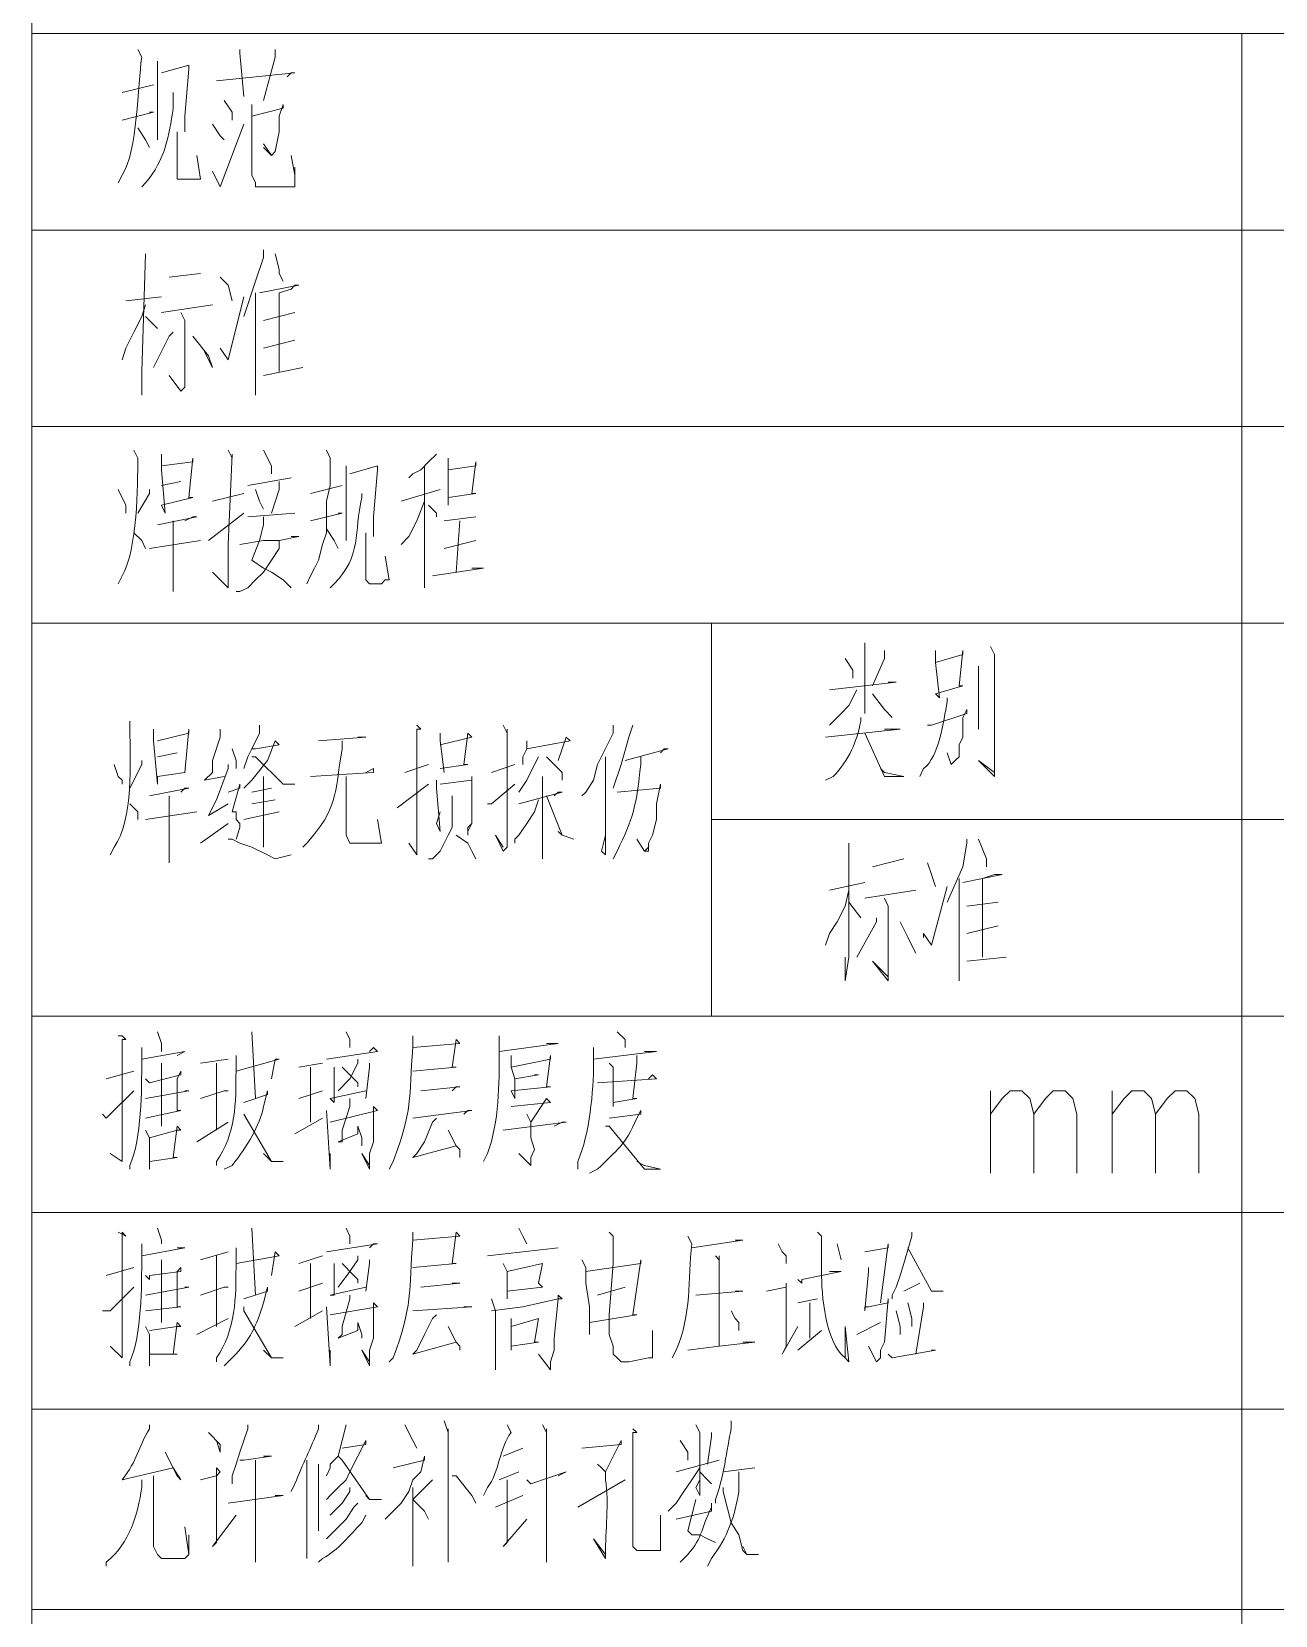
# Model space of a CAD drawing. Header units: millimetres. Extents: x 0 to 819, y 0 to 1152.
# Drawn here: x 569.3 to 626.3, y 823.6 to 896.1 of the extents above; entities that cross this region are included whole.
import ezdxf

# ---------------------------------------------------------------- set-up
doc = ezdxf.new("R2010")
doc.units = ezdxf.units.MM
doc.layers.add('1', color=7, linetype='Continuous')

msp = doc.modelspace()

# ---------------------------------------------------------------- linework, layer by layer
at = {"layer": '1', "color": 0, "lineweight": 18}
msp.add_lwpolyline([(569.34, 1151.601732), (569.34, 761.001732)], dxfattribs=at)
at = {"layer": '1', "color": 0, "lineweight": 9}
for points in [[(819, 896.001732), (569.34, 896.001732)], [(624.78, 896.001732), (624.78, 761.001732)], [(578.88, 895.281732), (578.88, 895.101732), (579.06, 893.121732)], [(580.5, 895.281732), (580.5, 894.921732), (579.96, 892.941732)], [(575.1, 894.741732), (575.1, 891.141732), (575.1, 891.861732)], [(575.28, 894.201732), (576.54, 894.561732), (576.54, 894.561732), (576.54, 894.381732), (576.36, 892.221732), (576.36, 891.501732), (576.36, 891.681732), (576.36, 891.861732)], [(577.8, 893.841732), (581.4, 894.201732), (581.22, 894.201732), (581.04, 894.021732)], [(573.48, 893.301732), (574.92, 893.661732)], [(573.48, 892.041732), (574.92, 892.401732), (574.74, 892.401732), (574.74, 892.401732)], [(578.16, 892.941732), (578.52, 892.401732), (578.52, 892.041732)], [(581.22, 890.421732), (581.4, 889.521732), (581.4, 889.161732), (581.4, 888.981732), (580.5, 888.981732), (579.96, 888.981732), (579.6, 888.981732), (579.6, 889.161732), (579.42, 889.521732), (579.42, 892.221732), (579.42, 892.761732), (579.42, 892.221732), (580.86, 892.581732), (580.86, 892.761732), (580.68, 892.221732), (580.68, 891.501732), (580.5, 890.601732), (580.32, 890.421732), (579.96, 890.961732)], [(574.2, 891.681732), (574.56, 891.141732), (574.74, 890.781732)], [(577.62, 891.861732), (577.98, 891.321732), (578.16, 891.141732)], [(577.62, 889.701732), (577.98, 888.981732), (579.06, 891.861732)], [(576, 891.501732), (576, 891.321732), (576, 891.141732), (576, 889.701732), (576, 889.521732), (576, 889.341732), (576.18, 889.341732), (576.72, 889.341732), (577.08, 889.341732), (576.9, 890.421732), (577.08, 889.341732)], [(579.96, 890.781732), (580.32, 890.421732)], [(581.4, 889.881732), (581.4, 888.981732)], [(819, 887.001732), (569.34, 887.001732)], [(574.56, 885.921732), (574.38, 880.521732), (574.38, 879.441732), (574.38, 879.981732), (574.38, 880.521732)], [(579.96, 886.101732), (579.96, 885.741732), (579.6, 884.661732), (579.06, 883.041732)], [(580.5, 885.921732), (580.68, 885.201732), (580.68, 885.021732), (580.86, 884.661732)], [(575.64, 884.841732), (577.08, 885.021732)], [(577.98, 884.841732), (578.34, 884.481732), (578.52, 883.761732)], [(579.78, 884.121732), (581.58, 884.481732), (581.4, 884.481732), (581.22, 884.301732), (580.68, 884.121732), (580.68, 880.521732)], [(574.56, 883.581732), (574.38, 883.041732), (574.02, 882.321732), (573.66, 881.601732), (573.48, 881.061732)], [(573.66, 883.761732), (575.28, 883.941732)], [(575.28, 883.221732), (577.62, 883.581732)], [(577.98, 881.601732), (577.98, 881.601732), (578.34, 881.061732), (579.06, 883.941732)], [(579.6, 884.121732), (579.6, 880.701732), (579.6, 879.981732), (579.6, 879.441732), (579.6, 879.981732)], [(574.56, 883.041732), (575.1, 882.501732)], [(576.18, 883.221732), (576.36, 882.861732), (576.36, 879.801732), (576.18, 879.621732), (575.64, 880.341732), (576.18, 879.621732)], [(579.96, 882.861732), (581.4, 883.221732)], [(575.82, 882.321732), (575.64, 882.141732), (574.92, 880.701732)], [(576.72, 882.141732), (577.44, 881.241732), (577.62, 880.701732), (577.26, 881.421732)], [(579.96, 881.601732), (581.4, 881.961732)], [(579.96, 880.341732), (581.76, 880.701732)], [(819, 878.001732), (569.34, 878.001732)], [(575.28, 876.741732), (575.28, 876.021732), (575.46, 874.041732), (575.28, 874.401732), (576.72, 874.761732), (576.54, 874.761732), (576.72, 876.561732), (576.72, 876.381732), (575.28, 876.201732)], [(578.34, 876.921732), (578.52, 876.561732), (578.52, 876.741732), (578.34, 872.601732), (578.34, 870.801732), (578.34, 870.621732), (577.62, 871.341732), (578.34, 870.621732)], [(579.96, 876.921732), (580.32, 876.201732), (580.32, 875.841732)], [(582.84, 876.921732), (583.02, 876.561732), (583.02, 876.381732), (583.02, 875.301732), (582.84, 874.581732), (582.84, 874.041732), (582.84, 873.681732), (582.84, 873.141732), (582.66, 872.601732), (582.48, 871.881732), (582.3, 871.521732), (582.12, 871.161732), (581.94, 870.801732)], [(587.88, 876.741732), (587.52, 876.381732), (587.16, 876.021732), (586.8, 875.841732), (586.62, 875.661732)], [(588.42, 876.561732), (588.42, 876.021732), (588.42, 874.401732)], [(588.42, 874.761732), (589.68, 874.941732), (589.5, 874.941732), (589.68, 876.381732), (589.68, 876.201732), (588.42, 876.021732)], [(579.24, 875.301732), (581.22, 875.661732)], [(583.74, 876.201732), (583.74, 872.781732), (583.74, 873.501732)], [(583.92, 875.841732), (585.18, 876.201732), (585.18, 876.201732), (585.18, 876.021732), (585, 873.861732), (585, 872.961732), (585, 873.321732), (585, 873.501732)], [(587.34, 876.201732), (587.34, 870.621732), (587.34, 871.161732), (587.34, 871.701732)], [(573.3, 875.121732), (573.66, 874.401732), (573.66, 874.221732), (573.66, 874.041732)], [(574.74, 875.121732), (574.74, 874.941732), (574.2, 874.041732)], [(575.28, 875.301732), (576.18, 875.481732)], [(577.62, 874.581732), (579.06, 874.941732)], [(579.6, 875.121732), (579.78, 874.581732), (579.96, 874.221732)], [(580.68, 875.481732), (580.68, 875.121732), (580.32, 874.041732)], [(582.12, 874.941732), (583.56, 875.301732)], [(588.06, 875.121732), (586.26, 874.581732)], [(587.34, 874.581732), (586.98, 873.681732), (586.62, 872.961732), (586.26, 872.601732)], [(587.52, 874.401732), (587.88, 874.041732), (587.88, 873.861732)], [(575.1, 873.501732), (576.9, 873.861732), (576.72, 873.861732), (576.36, 873.681732)], [(575.82, 873.681732), (575.82, 870.441732), (575.82, 871.341732)], [(577.44, 872.781732), (579.06, 874.041732)], [(579.24, 873.861732), (581.4, 874.041732)], [(579.96, 873.861732), (579.96, 873.501732), (579.78, 872.781732), (579.42, 871.881732), (579.96, 871.521732), (580.32, 871.341732), (580.86, 870.981732), (581.22, 870.621732)], [(582.12, 873.681732), (583.56, 874.041732), (583.38, 874.041732)], [(588.24, 873.681732), (589.68, 873.861732)], [(588.96, 873.681732), (588.78, 871.341732)], [(574.02, 873.141732), (574.38, 872.781732), (574.56, 872.421732)], [(574.74, 872.421732), (577.08, 872.781732)], [(580.68, 872.781732), (580.68, 872.421732), (580.32, 871.881732), (579.96, 871.341732), (579.6, 870.981732), (579.24, 870.621732), (578.88, 870.441732), (578.7, 870.441732)], [(578.88, 872.601732), (579.96, 872.781732), (580.68, 872.781732), (581.58, 872.961732), (581.22, 872.961732)], [(582.84, 873.321732), (583.2, 872.781732), (583.38, 872.421732)], [(584.64, 873.141732), (584.64, 872.961732), (584.64, 872.781732), (584.64, 871.341732), (584.64, 870.981732), (584.82, 870.801732), (585.36, 870.801732), (585.54, 870.981732), (585.72, 870.981732), (585.54, 872.061732), (585.72, 870.981732)], [(589.68, 872.781732), (588.24, 872.421732)], [(587.7, 871.161732), (590.04, 871.521732), (590.04, 871.521732), (589.5, 871.521732)], [(819, 869.001732), (569.34, 869.001732)], [(600.48, 869.001732), (600.48, 851.001732)], [(607.5, 868.101732), (607.5, 867.741732), (607.5, 864.861732), (607.5, 865.221732), (607.5, 865.581732)], [(608.4, 867.741732), (608.4, 867.381732), (607.86, 866.121732)], [(610.74, 867.741732), (610.74, 867.201732), (610.92, 865.581732), (610.74, 865.761732), (612, 866.121732), (611.82, 866.121732), (612, 867.741732), (612, 867.561732), (610.74, 867.201732)], [(613.26, 867.921732), (613.44, 867.561732), (613.44, 867.561732), (613.44, 862.341732), (613.44, 861.981732), (612.72, 862.701732), (613.44, 862.161732), (613.44, 862.341732)], [(606.6, 867.381732), (606.96, 866.841732), (606.96, 866.481732)], [(612.72, 867.021732), (612.72, 866.661732), (612.72, 866.661732), (612.72, 864.141732), (612.72, 864.321732), (612.72, 864.861732)], [(605.88, 865.941732), (608.94, 866.301732), (608.76, 866.301732), (608.58, 866.301732)], [(607.14, 865.941732), (606.78, 865.221732), (606.42, 864.861732), (605.88, 864.321732)], [(607.86, 865.761732), (608.4, 865.041732), (608.76, 864.681732)], [(610.38, 864.321732), (610.56, 864.321732), (612.18, 864.861732), (612.18, 865.041732), (612, 864.681732), (612, 863.781732), (611.82, 863.421732), (611.82, 862.881732), (611.64, 862.701732), (611.46, 862.521732), (611.28, 863.061732)], [(574.92, 864.141732), (574.92, 863.601732), (575.1, 861.621732), (575.1, 861.981732), (576.36, 862.161732), (576.36, 862.161732), (576.54, 864.141732), (576.54, 863.961732), (575.1, 863.601732)], [(577.98, 864.141732), (577.98, 863.781732), (577.62, 862.701732), (577.62, 862.161732), (577.26, 861.801732), (578.16, 861.981732)], [(579.78, 864.321732), (579.78, 863.961732), (579.42, 863.241732), (579.24, 862.881732), (579.06, 862.341732)], [(586.98, 864.321732), (587.16, 864.141732), (586.98, 864.141732), (586.98, 858.381732), (586.98, 858.381732), (586.62, 858.921732), (586.98, 858.381732)], [(588.06, 863.961732), (588.06, 863.601732), (588.24, 862.161732)], [(588.06, 863.421732), (589.5, 863.781732), (589.32, 863.961732), (589.14, 862.521732), (589.32, 862.521732), (589.32, 862.521732), (588.06, 862.341732)], [(590.94, 864.321732), (591.12, 863.961732), (591.12, 864.141732), (591.12, 858.741732), (590.94, 858.561732), (590.58, 859.281732), (590.94, 858.741732)], [(595.98, 864.321732), (595.98, 863.961732), (595.26, 862.521732), (595.08, 861.801732), (594.72, 861.261732), (594.54, 861.081732)], [(596.88, 864.321732), (596.7, 863.781732), (596.34, 862.521732), (595.98, 861.441732)], [(605.7, 863.781732), (609.12, 864.141732), (608.94, 864.141732), (608.4, 864.141732)], [(607.5, 863.961732), (608.4, 861.981732), (609.3, 861.981732), (608.4, 862.161732), (608.22, 862.341732)], [(578.52, 863.241732), (578.7, 862.701732), (578.7, 862.341732)], [(579.42, 863.241732), (579.6, 863.241732), (580.68, 863.421732), (580.5, 863.601732), (580.14, 862.701732), (579.42, 861.801732), (579.06, 861.441732)], [(582.48, 863.601732), (584.64, 863.781732), (584.46, 863.781732), (584.28, 863.781732)], [(592.02, 863.601732), (592.02, 863.241732), (591.84, 862.881732), (591.84, 862.521732)], [(592.02, 863.241732), (594, 863.601732), (593.82, 863.781732), (593.46, 862.701732)], [(596.52, 862.701732), (598.5, 863.241732), (598.32, 863.241732), (598.14, 863.061732)], [(573.12, 862.521732), (573.3, 861.981732), (573.48, 861.801732), (573.48, 861.621732)], [(574.38, 862.701732), (574.38, 862.521732), (573.84, 861.441732)], [(575.1, 862.881732), (576, 863.061732)], [(578.34, 862.521732), (578.34, 862.341732), (577.8, 860.901732), (577.44, 860.181732), (577.44, 860.181732), (578.34, 860.721732)], [(579.42, 862.881732), (579.6, 862.881732), (580.86, 861.621732), (581.4, 861.621732), (580.86, 861.621732), (580.68, 861.801732)], [(586.44, 862.161732), (587.52, 862.521732)], [(590.4, 862.161732), (591.48, 862.521732)], [(592.56, 862.881732), (592.38, 862.521732), (592.02, 861.801732), (591.66, 861.261732)], [(592.92, 862.881732), (593.28, 862.521732), (593.64, 862.161732), (593.64, 861.801732)], [(595.62, 862.881732), (595.62, 858.381732), (595.44, 858.561732), (595.62, 859.281732)], [(579.96, 861.981732), (579.96, 858.741732), (579.96, 859.461732)], [(582.12, 861.981732), (585, 862.161732), (585, 862.341732), (584.64, 862.161732)], [(583.74, 861.981732), (583.74, 861.801732), (583.74, 860.901732), (583.74, 860.001732), (583.74, 859.461732), (583.74, 859.281732), (583.92, 858.921732), (584.1, 858.921732), (585.18, 858.921732), (585.36, 858.921732), (585.18, 860.001732), (585.36, 858.921732)], [(587.88, 861.801732), (587.88, 861.441732), (588.06, 859.461732), (587.88, 859.821732), (588.06, 860.361732)], [(588.06, 861.621732), (589.5, 861.801732), (589.5, 861.981732), (589.5, 859.821732), (589.32, 859.461732), (589.32, 859.281732), (589.32, 859.641732), (589.5, 859.821732)], [(592.74, 861.981732), (592.74, 861.801732), (592.74, 861.801732), (592.74, 858.201732), (592.74, 858.921732)], [(574.74, 861.081732), (576.54, 861.441732), (576.36, 861.441732), (576.18, 861.261732)], [(575.64, 861.081732), (575.64, 858.021732), (575.64, 858.561732), (575.64, 858.921732)], [(578.34, 861.261732), (578.88, 861.441732), (578.88, 861.621732), (578.52, 860.361732), (578.7, 860.361732), (578.7, 860.001732), (578.88, 859.821732), (578.88, 859.641732), (578.7, 859.101732)], [(580.32, 861.441732), (579.42, 861.261732)], [(586.08, 860.541732), (587.52, 861.621732)], [(588.6, 861.081732), (588.6, 860.721732), (588.6, 859.641732), (588.42, 859.281732), (588.06, 858.561732), (587.7, 858.201732), (587.52, 858.201732)], [(590.22, 860.721732), (590.4, 860.721732), (591.48, 861.621732)], [(591.66, 860.721732), (593.64, 861.261732), (593.46, 861.261732), (593.28, 861.081732)], [(592.92, 861.081732), (593.64, 859.281732), (594.18, 859.101732), (593.64, 859.281732), (593.46, 859.461732)], [(596.16, 861.261732), (598.14, 861.441732), (598.14, 861.621732), (597.96, 860.721732), (597.96, 860.001732), (597.78, 859.281732), (597.6, 858.921732), (597.6, 858.561732), (597.42, 858.561732), (597.06, 859.101732), (597.42, 858.561732), (597.6, 858.741732)], [(573.84, 860.721732), (574.2, 860.361732), (574.2, 860.001732)], [(574.56, 860.001732), (576.9, 860.361732)], [(580.68, 860.361732), (579.06, 860.001732)], [(579.42, 860.721732), (580.5, 860.901732)], [(592.56, 860.901732), (592.38, 860.361732), (592.02, 859.821732), (591.66, 859.281732), (591.48, 859.101732), (591.48, 858.921732)], [(577.08, 858.921732), (578.34, 859.821732)], [(819, 860.001732), (600.48, 860.001732)], [(578.34, 859.101732), (578.52, 859.101732), (578.88, 858.921732), (579.42, 858.741732), (580.14, 858.381732), (580.5, 858.201732), (581.22, 858.381732), (580.5, 858.201732), (580.14, 858.381732)], [(588.78, 859.281732), (589.32, 858.921732), (589.5, 858.561732), (589.68, 858.201732)], [(606.78, 858.921732), (606.78, 853.701732), (606.6, 852.621732), (606.6, 853.161732), (606.6, 853.701732)], [(612.18, 859.101732), (612.18, 858.921732), (612, 857.841732), (611.28, 856.221732)], [(612.72, 859.101732), (613.08, 858.201732), (613.08, 857.841732)], [(607.86, 857.841732), (609.3, 858.201732)], [(610.38, 858.021732), (610.56, 857.481732), (610.74, 856.941732)], [(612, 857.121732), (613.8, 857.481732), (613.8, 857.481732), (613.44, 857.481732), (612.9, 857.301732), (612.9, 853.701732)], [(606.78, 856.761732), (606.6, 856.041732), (606.24, 855.321732), (605.88, 854.781732), (605.7, 854.241732)], [(605.88, 856.761732), (607.5, 857.121732)], [(607.5, 856.401732), (609.84, 856.761732)], [(610.2, 854.601732), (610.2, 854.781732), (610.56, 854.241732), (611.28, 856.941732)], [(611.82, 857.301732), (611.82, 853.161732), (611.82, 852.621732), (611.82, 853.161732)], [(606.78, 856.221732), (607.32, 855.501732)], [(608.4, 856.401732), (608.58, 856.041732), (608.58, 852.981732), (608.58, 852.621732), (607.86, 853.521732), (608.58, 852.801732)], [(612.18, 856.041732), (613.62, 856.221732)], [(608.04, 855.501732), (608.04, 855.321732), (607.14, 853.701732)], [(609.12, 855.321732), (609.66, 854.241732), (609.84, 853.881732), (609.48, 854.601732)], [(612.18, 854.781732), (613.62, 855.141732)], [(612.18, 853.521732), (613.98, 853.701732)], [(819, 851.001732), (569.34, 851.001732)], [(575.1, 850.281732), (575.28, 849.741732), (575.28, 849.381732)], [(579.42, 850.281732), (579.6, 847.221732)], [(583.74, 850.281732), (583.92, 849.921732), (583.92, 849.561732)], [(596.16, 850.281732), (596.52, 849.921732), (596.52, 849.561732)], [(573.3, 850.101732), (573.48, 850.101732), (573.66, 849.921732), (573.48, 849.921732), (573.48, 844.701732), (573.48, 844.341732), (572.94, 844.701732)], [(582.84, 849.021732), (585.18, 849.381732), (585, 849.561732), (584.82, 849.381732)], [(586.8, 849.561732), (588.96, 849.741732), (588.78, 849.921732), (588.6, 848.661732), (588.78, 848.661732), (586.8, 848.481732)], [(590.76, 849.381732), (593.46, 849.741732), (593.28, 849.741732), (592.92, 849.741732)], [(574.38, 849.021732), (576.36, 849.381732), (576.36, 849.381732), (576, 849.201732)], [(575.28, 848.841732), (575.28, 848.661732), (575.28, 845.961732)], [(578.34, 849.021732), (577.08, 848.841732)], [(577.8, 848.841732), (577.8, 845.781732)], [(578.7, 848.481732), (580.68, 849.021732), (580.5, 849.021732), (580.32, 848.121732)], [(581.58, 848.661732), (582.66, 848.841732)], [(584.28, 849.021732), (584.28, 848.841732), (583.92, 848.121732), (583.38, 847.581732)], [(584.82, 848.841732), (584.82, 848.661732), (584.64, 847.221732)], [(591.3, 849.201732), (591.3, 848.661732), (591.48, 848.121732), (591.48, 847.221732), (591.3, 847.581732), (593.1, 847.761732), (592.92, 847.761732), (593.1, 849.201732), (593.1, 849.021732), (591.3, 848.661732)], [(595.08, 849.021732), (597.96, 849.381732), (597.78, 849.381732), (597.42, 849.381732)], [(595.8, 848.841732), (595.98, 848.661732), (595.98, 846.861732), (595.98, 847.041732), (597.06, 847.221732), (596.88, 847.221732), (597.06, 848.841732), (597.06, 849.201732)], [(572.76, 848.121732), (574.02, 848.481732)], [(574.56, 848.121732), (574.74, 847.941732), (574.74, 847.941732), (576.18, 848.301732), (576.18, 848.481732), (576, 848.121732), (576, 846.681732), (576.18, 846.681732), (574.56, 846.321732)], [(582.12, 846.141732), (582.12, 848.661732)], [(583.2, 848.661732), (583.2, 847.041732), (583.02, 847.221732), (584.64, 847.581732)], [(583.56, 848.661732), (584.1, 848.121732), (584.28, 847.941732), (584.28, 847.761732)], [(591.48, 848.121732), (592.56, 848.301732), (592.56, 848.301732), (592.38, 848.301732)], [(595.26, 847.941732), (597.96, 848.121732), (597.78, 848.301732), (597.6, 848.121732)], [(572.58, 846.501732), (572.76, 846.321732), (572.94, 846.501732), (574.02, 847.581732)], [(574.56, 847.221732), (576.54, 847.581732), (576.36, 847.581732)], [(578.34, 847.581732), (578.16, 847.581732), (577.08, 847.221732)], [(582.66, 847.581732), (581.58, 847.221732)], [(587.16, 847.581732), (588.96, 847.761732), (588.78, 847.761732), (588.6, 847.581732)], [(613.26, 843.801732), (613.26, 847.581732)], [(613.26, 846.501732), (613.8, 847.221732), (614.16, 847.581732), (614.7, 847.581732), (615.06, 847.221732), (615.24, 846.501732), (615.24, 843.801732)], [(615.24, 846.501732), (615.78, 847.221732), (616.14, 847.581732), (616.68, 847.581732), (617.04, 847.221732), (617.22, 846.501732), (617.22, 843.801732)], [(618.84, 843.801732), (618.84, 847.581732)], [(618.84, 846.501732), (619.38, 847.221732), (619.74, 847.581732), (620.28, 847.581732), (620.64, 847.221732), (620.82, 846.501732), (620.82, 843.801732)], [(620.82, 846.501732), (621.36, 847.221732), (621.72, 847.581732), (622.26, 847.581732), (622.62, 847.221732), (622.8, 846.501732), (622.8, 843.801732)], [(582.84, 846.681732), (583.02, 843.981732), (583.02, 844.701732)], [(583.02, 846.141732), (585.18, 846.681732), (585, 846.861732), (585, 846.501732), (585, 845.241732), (584.82, 844.701732), (584.82, 844.161732), (584.82, 843.981732), (584.46, 844.701732), (584.82, 844.161732)], [(583.92, 847.221732), (583.92, 846.861732), (583.56, 845.781732), (583.56, 845.241732), (583.38, 845.241732), (584.28, 845.601732), (584.28, 845.961732), (584.46, 845.421732), (584.46, 845.061732)], [(586.8, 846.321732), (589.5, 846.681732), (589.32, 846.681732), (589.14, 846.501732)], [(591.3, 846.861732), (593.1, 847.041732), (592.92, 847.221732), (592.2, 846.141732)], [(574.56, 845.781732), (574.74, 845.421732), (574.74, 843.981732), (574.74, 844.341732), (574.74, 844.341732), (576, 844.521732), (575.82, 844.521732), (576, 845.961732), (576.18, 845.781732), (576, 845.781732), (574.74, 845.421732)], [(576.9, 845.241732), (578.34, 846.141732)], [(579.06, 846.501732), (579.06, 846.501732), (580.32, 844.341732), (580.86, 844.341732), (580.32, 844.341732), (579.96, 844.701732)], [(581.4, 845.601732), (582.66, 846.321732)], [(587.88, 846.321732), (587.7, 846.141732), (587.34, 845.241732), (586.98, 844.701732), (586.8, 844.521732), (588.78, 845.061732)], [(590.94, 845.781732), (590.94, 845.781732), (593.82, 846.141732), (593.64, 846.141732), (593.28, 845.961732)], [(592.02, 846.501732), (592.2, 846.141732), (592.2, 845.961732), (592.2, 845.421732), (592.38, 844.881732), (592.2, 844.521732), (592.2, 844.161732), (591.66, 844.701732), (592.2, 844.161732)], [(595.62, 845.961732), (595.8, 845.961732), (597.42, 843.981732), (598.14, 843.981732), (597.42, 844.161732), (597.06, 844.341732)], [(588.42, 845.781732), (588.78, 845.061732), (588.96, 844.881732), (588.96, 844.701732), (588.96, 844.521732)], [(819, 842.001732), (569.34, 842.001732)], [(573.3, 841.101732), (573.66, 840.921732), (573.48, 841.101732), (573.48, 835.881732), (573.48, 835.341732), (572.94, 835.881732)], [(575.1, 841.281732), (575.28, 840.741732), (575.28, 840.561732)], [(579.42, 841.281732), (579.6, 838.221732)], [(583.74, 841.281732), (583.92, 840.921732), (583.92, 840.561732)], [(586.8, 840.741732), (588.96, 840.921732), (588.78, 841.101732), (588.6, 839.661732), (588.78, 839.661732), (586.8, 839.481732)], [(591.66, 841.281732), (591.84, 840.921732), (592.02, 840.561732)], [(595.8, 841.101732), (595.98, 840.921732), (595.98, 840.921732), (595.98, 839.661732), (595.8, 837.321732), (595.8, 836.421732), (595.98, 835.881732), (595.98, 835.521732), (596.16, 835.341732), (596.34, 835.161732), (596.7, 835.161732), (597.6, 835.341732), (597.78, 835.341732), (597.78, 835.341732), (597.78, 836.601732), (597.78, 835.341732)], [(599.58, 840.381732), (601.92, 840.741732), (601.92, 840.741732), (601.56, 840.741732)], [(609.66, 841.101732), (609.66, 840.921732), (609.3, 839.661732), (609.12, 839.121732), (608.94, 838.581732), (608.76, 838.221732), (608.76, 838.041732)], [(574.38, 840.021732), (576.36, 840.381732), (576.36, 840.381732), (576, 840.381732)], [(578.34, 840.201732), (577.08, 839.841732)], [(577.8, 840.021732), (577.8, 836.781732)], [(578.7, 839.661732), (580.68, 840.021732), (580.5, 840.201732), (580.32, 839.121732)], [(581.58, 839.661732), (582.66, 840.021732)], [(582.84, 840.201732), (585.18, 840.561732), (585, 840.561732), (584.82, 840.381732)], [(584.28, 840.021732), (584.28, 839.841732), (583.92, 839.301732), (583.38, 838.581732)], [(590.22, 840.021732), (593.46, 840.381732)], [(600.66, 840.021732), (600.84, 839.841732), (600.84, 840.021732), (600.84, 835.881732)], [(603.54, 840.561732), (603.72, 840.201732), (603.9, 840.021732), (603.9, 839.661732)], [(606.24, 840.561732), (606.42, 839.841732)], [(607.5, 840.201732), (608.58, 840.381732), (608.58, 840.561732), (608.22, 837.861732)], [(609.48, 840.381732), (610.56, 838.401732), (611.1, 838.401732), (610.56, 838.401732)], [(572.76, 839.121732), (574.02, 839.481732)], [(574.56, 839.121732), (574.74, 838.941732), (574.74, 839.121732), (576.18, 839.301732), (576.18, 839.481732), (576, 839.301732), (576, 837.681732), (576.18, 837.681732), (574.56, 837.501732)], [(575.28, 839.841732), (575.28, 839.661732), (575.28, 836.961732)], [(582.12, 837.141732), (582.12, 839.661732)], [(583.2, 839.661732), (583.2, 838.221732), (583.02, 838.221732), (584.64, 838.581732)], [(583.56, 839.661732), (584.1, 839.121732), (584.28, 838.941732), (584.28, 838.761732)], [(584.82, 839.841732), (584.82, 839.661732), (584.64, 838.401732)], [(590.94, 839.661732), (591.12, 839.301732), (591.12, 838.041732), (591.12, 838.401732), (592.74, 838.581732), (592.56, 838.761732), (592.74, 839.661732), (592.74, 839.661732), (591.12, 839.301732)], [(594.54, 839.841732), (594.72, 839.481732), (594.72, 838.761732), (594.9, 837.681732), (594.9, 836.421732), (594.9, 836.961732), (597.06, 837.321732), (596.88, 837.321732), (597.24, 839.841732), (597.24, 839.661732), (594.72, 839.301732)], [(604.44, 838.941732), (604.62, 838.761732), (604.62, 838.941732), (606.42, 839.301732), (606.24, 839.301732), (605.88, 839.301732)], [(607.68, 839.481732), (607.68, 839.481732), (607.68, 839.301732), (607.5, 837.501732), (607.5, 837.681732), (607.68, 837.681732), (608.58, 837.861732), (608.58, 838.041732), (608.4, 836.061732), (608.22, 835.701732), (608.22, 835.341732), (608.04, 835.161732), (607.68, 835.881732)], [(572.58, 837.501732), (572.76, 837.501732), (572.94, 837.501732), (574.02, 838.581732)], [(574.56, 838.221732), (576.54, 838.581732), (576.54, 838.581732), (576.36, 838.581732)], [(578.34, 838.581732), (578.16, 838.581732), (577.08, 838.221732)], [(582.66, 838.761732), (581.58, 838.401732)], [(587.16, 838.581732), (588.96, 838.761732), (588.78, 838.761732), (588.6, 838.761732)], [(595.26, 838.221732), (596.52, 838.581732)], [(603, 838.401732), (603.9, 838.581732), (603.9, 838.761732), (603.9, 835.881732), (603.72, 835.521732), (604.44, 836.781732)], [(610.02, 838.761732), (609.3, 838.401732)], [(583.02, 837.321732), (585.18, 837.681732), (585, 837.861732), (585, 837.501732), (585, 836.241732), (584.82, 835.701732), (584.82, 835.341732), (584.82, 834.981732), (584.46, 835.701732), (584.82, 835.161732)], [(583.92, 838.221732), (583.92, 838.041732), (583.56, 836.781732), (583.56, 836.421732), (583.38, 836.241732), (584.28, 836.601732), (584.28, 836.961732), (584.46, 836.421732), (584.46, 836.241732)], [(590.4, 837.501732), (591.84, 837.681732), (593.46, 838.041732), (593.46, 838.221732), (593.64, 838.041732), (593.46, 838.041732), (593.28, 836.241732), (593.28, 835.701732), (593.1, 835.161732), (593.1, 834.801732), (592.56, 835.521732)], [(590.58, 835.341732), (590.58, 835.161732), (590.58, 834.801732), (590.58, 836.961732), (590.58, 837.501732), (590.4, 838.041732)], [(599.76, 838.221732), (601.92, 838.401732), (601.74, 838.401732), (601.56, 838.401732)], [(604.44, 837.861732), (605.34, 838.041732)], [(604.98, 837.861732), (604.98, 836.241732)], [(609.48, 837.861732), (609.66, 837.141732), (609.66, 836.781732)], [(610.2, 837.861732), (610.2, 837.681732), (609.84, 835.521732)], [(576.9, 836.421732), (578.34, 837.141732)], [(579.06, 837.681732), (579.06, 837.501732), (580.32, 835.341732), (580.86, 835.341732), (580.32, 835.341732), (579.96, 835.701732)], [(581.4, 836.781732), (582.66, 837.501732)], [(582.84, 837.681732), (583.02, 834.981732), (583.02, 835.701732)], [(586.8, 837.501732), (589.5, 837.681732), (589.32, 837.681732), (589.14, 837.681732)], [(587.88, 837.321732), (587.7, 837.141732), (587.34, 836.421732), (586.98, 835.701732), (586.8, 835.521732), (588.78, 836.061732)], [(591.3, 837.141732), (591.3, 836.781732), (591.3, 835.701732), (591.3, 835.881732), (591.3, 835.881732), (592.56, 836.061732), (592.38, 836.061732), (592.56, 837.141732), (592.56, 837.141732), (592.56, 837.141732), (591.3, 836.781732)], [(601.38, 837.501732), (601.56, 837.141732), (601.74, 836.961732), (601.74, 836.601732)], [(608.94, 837.501732), (609.12, 836.781732), (609.12, 836.421732)], [(574.56, 836.781732), (574.74, 836.421732), (574.74, 834.981732), (574.74, 835.341732), (574.74, 835.521732), (576, 835.521732), (575.82, 835.521732), (576, 836.961732), (576.18, 836.781732), (576, 836.781732), (574.74, 836.601732)], [(588.42, 836.781732), (588.78, 836.061732), (588.96, 835.881732), (588.96, 835.701732), (588.96, 835.701732)], [(604.44, 835.701732), (605.52, 836.601732)], [(607.14, 836.421732), (608.22, 836.961732)], [(599.4, 835.701732), (600.84, 835.881732), (602.46, 836.061732), (601.92, 836.061732)], [(608.58, 835.521732), (608.76, 835.341732), (608.76, 835.341732), (610.74, 835.701732), (610.74, 835.701732), (610.56, 835.701732)], [(819, 833.001732), (569.34, 833.001732)], [(579.24, 832.281732), (579.24, 832.101732), (578.88, 831.021732), (578.7, 830.481732), (578.52, 829.941732), (578.52, 829.581732)], [(583.74, 832.281732), (583.56, 831.561732), (583.38, 830.841732), (583.02, 830.481732), (583.02, 830.301732), (582.84, 829.941732)], [(586.44, 832.281732), (586.8, 831.561732), (586.98, 831.201732)], [(588.24, 832.461732), (588.42, 831.921732), (588.42, 832.101732), (588.42, 831.921732), (588.42, 826.521732), (588.42, 825.981732), (588.42, 826.341732), (588.42, 827.241732)], [(592.74, 832.281732), (592.92, 831.921732), (592.92, 832.101732), (592.92, 825.981732), (592.92, 826.881732)], [(596.88, 832.101732), (597.06, 831.921732), (596.88, 831.921732), (596.88, 827.421732), (596.88, 827.061732), (596.88, 826.881732), (596.88, 826.701732), (597.06, 826.521732), (598.14, 826.521732), (598.14, 826.701732), (598.14, 828.141732), (598.14, 826.521732)], [(599.76, 832.281732), (599.94, 831.921732), (599.94, 829.041732), (599.76, 829.401732), (599.94, 829.761732)], [(577.44, 831.921732), (577.98, 831.381732), (577.98, 831.021732), (577.8, 831.561732)], [(583.56, 831.201732), (583.56, 831.201732), (584.64, 831.381732), (584.64, 831.561732), (584.28, 830.841732), (583.92, 830.121732), (583.74, 829.761732), (583.38, 829.401732), (583.02, 829.041732), (582.84, 828.861732)], [(594.54, 831.201732), (596.34, 831.381732), (596.34, 831.561732), (595.62, 830.121732), (595.44, 830.301732), (595.26, 830.481732)], [(599.04, 831.561732), (599.4, 831.021732), (599.4, 830.661732)], [(600.48, 831.921732), (600.48, 831.741732), (600.3, 830.481732)], [(578.88, 830.661732), (579.06, 830.661732), (580.32, 830.841732), (580.14, 830.841732), (579.96, 830.841732)], [(579.6, 830.661732), (579.6, 825.981732), (579.6, 826.161732), (579.6, 826.881732)], [(581.94, 830.661732), (581.94, 826.161732), (581.94, 826.521732), (581.94, 827.241732)], [(583.38, 830.841732), (583.56, 830.661732), (584.82, 828.861732), (585.36, 828.861732), (584.82, 828.861732), (584.64, 829.041732)], [(585.9, 830.301732), (587.34, 830.661732), (587.34, 830.841732), (587.16, 830.121732), (586.8, 829.761732), (586.62, 829.221732), (586.26, 828.681732), (585.9, 828.321732), (585.54, 827.961732)], [(590.94, 830.841732), (591.84, 831.201732)], [(598.86, 830.121732), (600.84, 830.661732)], [(574.92, 829.941732), (574.92, 829.581732), (574.92, 828.861732), (574.92, 827.241732), (574.92, 826.701732), (575.1, 826.341732), (575.28, 826.161732), (575.46, 826.161732), (575.64, 826.161732), (576.36, 826.161732), (576.54, 826.341732), (576.36, 827.601732)], [(577.08, 829.761732), (577.8, 829.941732), (577.98, 830.121732), (577.8, 830.301732), (577.8, 826.881732), (577.62, 826.701732), (578.7, 828.141732)], [(582.48, 830.481732), (582.48, 827.421732), (582.48, 828.141732)], [(588.6, 829.941732), (588.78, 829.941732), (589.5, 829.041732), (589.68, 828.681732)], [(591.66, 830.121732), (590.76, 829.761732)], [(592.02, 829.761732), (592.2, 829.581732), (592.2, 829.581732), (593.82, 830.121732), (593.82, 830.121732), (593.46, 829.941732)], [(599.94, 830.301732), (599.58, 829.761732), (599.22, 829.221732), (598.86, 828.681732), (598.5, 828.321732)], [(599.94, 830.121732), (600.3, 829.761732), (600.48, 829.581732)], [(601.02, 830.121732), (602.46, 830.301732)], [(583.92, 829.401732), (583.92, 829.221732), (583.92, 829.221732), (583.56, 828.681732), (583.2, 828.321732), (583.02, 828.141732)], [(587.7, 829.761732), (587.52, 829.581732), (586.8, 828.861732), (586.8, 828.861732), (587.34, 828.321732), (587.52, 827.961732)], [(586.8, 829.401732), (586.8, 825.801732), (586.8, 826.341732), (586.8, 827.061732)], [(591.12, 829.761732), (591.12, 826.881732), (590.94, 826.701732), (592.02, 827.961732)], [(594.36, 828.501732), (596.52, 829.761732)], [(601.02, 829.401732), (601.02, 829.221732), (601.38, 827.781732), (601.74, 827.241732), (601.92, 826.521732), (602.1, 826.341732), (602.64, 826.341732), (602.1, 826.341732), (601.92, 826.701732)], [(578.34, 828.681732), (580.86, 829.041732), (580.68, 829.041732), (580.5, 829.041732)], [(584.28, 828.681732), (584.1, 828.501732), (584.1, 828.501732), (583.74, 827.961732), (582.84, 827.061732)], [(591.84, 829.041732), (590.58, 828.501732)], [(599.76, 828.861732), (599.4, 827.421732), (599.58, 827.241732), (599.94, 827.241732), (600.3, 827.061732), (600.66, 826.881732)], [(576.54, 827.241732), (576.54, 826.341732)], [(819, 823.821732), (569.34, 823.821732)]]:
    msp.add_lwpolyline(points, dxfattribs=at)
for points, knots in [([(574.2, 895.281732), (574.2, 895.281732), (574.38, 894.921732), (574.38, 894.921732), (574.2, 893.661732), (574.2, 890.601732), (573.48, 889.521732), (573.48, 889.521732), (573.3, 889.161732), (573.3, 889.161732)], [0, 0, 0, 0, 1, 1, 1, 2, 2, 2, 3, 3, 3, 3]), ([(575.82, 893.301732), (575.82, 893.301732), (575.82, 893.301732), (575.82, 893.301732), (575.82, 893.301732), (575.82, 892.581732), (575.82, 892.581732), (575.64, 891.321732), (575.46, 890.241732), (574.56, 889.161732), (574.56, 889.161732), (574.38, 888.981732), (574.38, 888.981732)], [0, 0, 0, 0, 1, 1, 1, 2, 2, 2, 3, 3, 3, 4, 4, 4, 4]), ([(574.02, 876.921732), (574.02, 876.921732), (574.2, 876.561732), (574.2, 876.561732), (574.2, 875.301732), (574.2, 872.421732), (573.48, 871.161732), (573.48, 871.161732), (573.3, 870.801732), (573.3, 870.801732)], [0, 0, 0, 0, 1, 1, 1, 2, 2, 2, 3, 3, 3, 3]), ([(584.46, 874.941732), (584.46, 874.941732), (584.46, 874.761732), (584.46, 874.761732), (584.1, 873.141732), (584.46, 872.061732), (583.2, 870.801732), (583.2, 870.801732), (583.02, 870.621732), (583.02, 870.621732)], [0, 0, 0, 0, 1, 1, 1, 2, 2, 2, 3, 3, 3, 3]), ([(611.28, 865.581732), (611.28, 865.581732), (611.28, 865.401732), (611.28, 865.401732), (611.1, 864.501732), (610.92, 862.881732), (610.2, 862.341732), (610.2, 862.341732), (610.02, 861.981732), (610.02, 861.981732)], [0, 0, 0, 0, 1, 1, 1, 2, 2, 2, 3, 3, 3, 3]), ([(607.32, 864.681732), (607.32, 864.681732), (607.32, 864.501732), (607.32, 864.501732), (607.14, 863.601732), (606.78, 862.701732), (606.06, 861.981732), (606.06, 861.981732), (605.7, 861.801732), (605.7, 861.801732)], [0, 0, 0, 0, 1, 1, 1, 2, 2, 2, 3, 3, 3, 3]), ([(573.84, 864.501732), (573.84, 864.501732), (573.84, 864.141732), (573.84, 864.141732), (573.84, 862.701732), (574.02, 860.001732), (573.12, 858.741732), (573.12, 858.741732), (572.94, 858.381732), (572.94, 858.381732)], [0, 0, 0, 0, 1, 1, 1, 2, 2, 2, 3, 3, 3, 3]), ([(583.56, 863.601732), (583.56, 863.601732), (583.56, 863.241732), (583.56, 863.241732), (583.2, 861.081732), (583.38, 860.541732), (581.94, 858.921732), (581.94, 858.921732), (581.76, 858.741732), (581.76, 858.741732)], [0, 0, 0, 0, 1, 1, 1, 2, 2, 2, 3, 3, 3, 3]), ([(597.24, 862.881732), (597.24, 862.881732), (597.24, 862.521732), (597.24, 862.521732), (597.06, 860.721732), (596.88, 860.001732), (596.16, 858.561732), (596.16, 858.561732), (595.98, 858.201732), (595.98, 858.201732)], [0, 0, 0, 0, 1, 1, 1, 2, 2, 2, 3, 3, 3, 3]), ([(574.38, 849.561732), (574.38, 849.561732), (574.38, 849.021732), (574.38, 849.021732), (574.38, 847.581732), (574.38, 845.421732), (573.84, 844.161732), (573.84, 844.161732), (573.84, 843.981732), (573.84, 843.981732)], [0, 0, 0, 0, 1, 1, 1, 2, 2, 2, 3, 3, 3, 3]), ([(586.8, 850.101732), (586.8, 850.101732), (586.8, 849.561732), (586.8, 849.561732), (586.62, 847.221732), (586.8, 846.681732), (585.9, 844.341732), (585.9, 844.341732), (585.72, 843.981732), (585.72, 843.981732)], [0, 0, 0, 0, 1, 1, 1, 2, 2, 2, 3, 3, 3, 3]), ([(590.76, 850.101732), (590.76, 850.101732), (590.76, 849.381732), (590.76, 849.381732), (590.76, 847.941732), (590.76, 846.141732), (590.22, 844.701732), (590.22, 844.701732), (590.04, 844.341732), (590.04, 844.341732)], [0, 0, 0, 0, 1, 1, 1, 2, 2, 2, 3, 3, 3, 3]), ([(595.08, 849.561732), (595.08, 849.561732), (595.08, 848.841732), (595.08, 848.841732), (595.08, 847.581732), (594.9, 845.601732), (594.36, 844.341732), (594.36, 844.341732), (594.36, 843.981732), (594.36, 843.981732)], [0, 0, 0, 0, 1, 1, 1, 2, 2, 2, 3, 3, 3, 3]), ([(578.7, 849.201732), (578.7, 849.201732), (578.7, 848.481732), (578.7, 848.481732), (578.7, 847.041732), (578.7, 845.601732), (577.8, 844.341732), (577.8, 844.341732), (577.8, 844.161732), (577.8, 844.161732)], [0, 0, 0, 0, 1, 1, 1, 2, 2, 2, 3, 3, 3, 3]), ([(579.06, 847.041732), (579.06, 847.041732), (580.14, 847.401732), (580.14, 847.401732), (580.14, 847.401732), (580.14, 847.581732), (580.14, 847.581732), (580.14, 847.581732), (579.96, 846.861732), (579.96, 846.861732), (579.78, 845.961732), (579.24, 845.061732), (578.52, 844.161732), (578.52, 844.161732), (578.16, 843.981732), (578.16, 843.981732)], [0, 0, 0, 0, 1, 1, 1, 2, 2, 2, 3, 3, 3, 4, 4, 4, 5, 5, 5, 5]), ([(595.8, 846.321732), (595.8, 846.321732), (597.24, 846.501732), (597.24, 846.501732), (597.24, 846.501732), (597.24, 846.681732), (597.24, 846.681732), (597.24, 846.681732), (597.06, 846.321732), (597.06, 846.321732), (596.52, 845.061732), (596.16, 844.881732), (595.26, 843.981732), (595.26, 843.981732), (594.9, 843.801732), (594.9, 843.801732)], [0, 0, 0, 0, 1, 1, 1, 2, 2, 2, 3, 3, 3, 4, 4, 4, 5, 5, 5, 5]), ([(586.8, 841.101732), (586.8, 841.101732), (586.8, 840.741732), (586.8, 840.741732), (586.62, 838.401732), (586.8, 837.681732), (585.9, 835.341732), (585.9, 835.341732), (585.72, 835.161732), (585.72, 835.161732)], [0, 0, 0, 0, 1, 1, 1, 2, 2, 2, 3, 3, 3, 3]), ([(599.4, 840.921732), (599.4, 840.921732), (599.58, 840.561732), (599.58, 840.561732), (599.4, 838.941732), (599.58, 837.321732), (598.86, 835.701732), (598.86, 835.701732), (598.68, 835.341732), (598.68, 835.341732)], [0, 0, 0, 0, 1, 1, 1, 2, 2, 2, 3, 3, 3, 3]), ([(605.34, 841.101732), (605.34, 841.101732), (605.52, 840.921732), (605.52, 840.921732), (605.52, 840.921732), (605.52, 840.921732), (605.52, 840.921732), (605.52, 840.921732), (605.52, 839.301732), (605.52, 839.301732), (605.52, 838.221732), (605.7, 836.061732), (606.6, 835.341732), (606.6, 835.341732), (606.78, 835.161732), (606.78, 835.161732), (606.78, 835.161732), (606.6, 836.781732), (606.6, 836.781732), (606.6, 836.781732), (606.6, 835.341732), (606.6, 835.341732)], [0, 0, 0, 0, 1, 1, 1, 2, 2, 2, 3, 3, 3, 4, 4, 4, 5, 5, 5, 6, 6, 6, 7, 7, 7, 7]), ([(574.38, 840.561732), (574.38, 840.561732), (574.38, 840.021732), (574.38, 840.021732), (574.38, 838.581732), (574.38, 836.421732), (573.84, 835.161732), (573.84, 835.161732), (573.84, 834.981732), (573.84, 834.981732)], [0, 0, 0, 0, 1, 1, 1, 2, 2, 2, 3, 3, 3, 3]), ([(578.7, 840.381732), (578.7, 840.381732), (578.7, 839.481732), (578.7, 839.481732), (578.7, 838.221732), (578.7, 836.601732), (577.8, 835.341732), (577.8, 835.341732), (577.8, 835.161732), (577.8, 835.161732)], [0, 0, 0, 0, 1, 1, 1, 2, 2, 2, 3, 3, 3, 3]), ([(579.06, 838.041732), (579.06, 838.041732), (580.14, 838.401732), (580.14, 838.401732), (580.14, 838.401732), (580.14, 838.581732), (580.14, 838.581732), (580.14, 838.581732), (579.96, 837.861732), (579.96, 837.861732), (579.6, 836.781732), (579.42, 836.241732), (578.52, 835.341732), (578.52, 835.341732), (578.16, 834.981732), (578.16, 834.981732)], [0, 0, 0, 0, 1, 1, 1, 2, 2, 2, 3, 3, 3, 4, 4, 4, 5, 5, 5, 5]), ([(574.74, 832.281732), (574.74, 832.281732), (574.74, 832.101732), (574.74, 832.101732), (574.2, 831.201732), (574.2, 830.661732), (573.48, 829.761732), (573.48, 829.761732), (573.48, 829.761732), (573.48, 829.761732), (573.48, 829.761732), (575.82, 830.301732), (575.82, 830.301732), (575.82, 830.301732), (575.46, 831.021732), (575.46, 831.021732), (575.46, 831.021732), (576, 829.941732), (576, 829.941732), (576, 829.941732), (576.18, 829.761732), (576.18, 829.761732), (576.18, 829.761732), (575.82, 830.301732), (575.82, 830.301732)], [0, 0, 0, 0, 1, 1, 1, 2, 2, 2, 3, 3, 3, 4, 4, 4, 5, 5, 5, 6, 6, 6, 7, 7, 7, 8, 8, 8, 8]), ([(582.48, 832.281732), (582.48, 832.281732), (582.48, 832.101732), (582.48, 832.101732), (582.12, 831.201732), (581.76, 830.481732), (581.4, 829.581732), (581.4, 829.581732), (581.22, 829.221732), (581.22, 829.221732)], [0, 0, 0, 0, 1, 1, 1, 2, 2, 2, 3, 3, 3, 3]), ([(591.12, 832.281732), (591.12, 832.281732), (591.3, 831.921732), (591.3, 831.921732), (590.76, 831.201732), (590.76, 830.121732), (590.22, 829.401732), (590.22, 829.401732), (590.04, 829.041732), (590.04, 829.041732)], [0, 0, 0, 0, 1, 1, 1, 2, 2, 2, 3, 3, 3, 3]), ([(601.38, 832.461732), (601.38, 832.461732), (601.38, 832.101732), (601.38, 832.101732), (601.2, 831.201732), (601.02, 829.761732), (600.66, 828.861732), (600.66, 828.861732), (600.66, 828.681732), (600.66, 828.681732)], [0, 0, 0, 0, 1, 1, 1, 2, 2, 2, 3, 3, 3, 3]), ([(595.62, 830.121732), (595.62, 830.121732), (595.62, 829.761732), (595.62, 829.761732), (595.8, 828.681732), (595.62, 827.421732), (595.62, 826.341732), (595.62, 826.341732), (595.62, 826.161732), (595.62, 826.161732), (595.62, 826.161732), (595.08, 827.061732), (595.08, 827.061732), (595.08, 827.061732), (595.62, 826.341732), (595.62, 826.341732)], [0, 0, 0, 0, 1, 1, 1, 2, 2, 2, 3, 3, 3, 4, 4, 4, 5, 5, 5, 5]), ([(601.74, 830.121732), (601.74, 830.121732), (601.74, 829.221732), (601.74, 829.221732), (601.56, 828.141732), (601.2, 827.061732), (600.48, 826.161732), (600.48, 826.161732), (600.3, 825.801732), (600.3, 825.801732)], [0, 0, 0, 0, 1, 1, 1, 2, 2, 2, 3, 3, 3, 3]), ([(574.38, 829.761732), (574.38, 829.761732), (574.38, 829.401732), (574.38, 829.401732), (574.2, 828.141732), (573.84, 826.881732), (572.76, 825.981732), (572.76, 825.981732), (572.76, 825.801732), (572.76, 825.801732)], [0, 0, 0, 0, 1, 1, 1, 2, 2, 2, 3, 3, 3, 3]), ([(598.86, 827.961732), (598.86, 827.961732), (600.48, 828.321732), (600.48, 828.321732), (600.48, 828.321732), (600.48, 828.681732), (600.48, 828.681732), (600.48, 828.681732), (600.48, 828.501732), (600.48, 828.501732), (599.94, 827.421732), (600.12, 827.061732), (599.22, 826.161732), (599.22, 826.161732), (599.04, 825.981732), (599.04, 825.981732)], [0, 0, 0, 0, 1, 1, 1, 2, 2, 2, 3, 3, 3, 4, 4, 4, 5, 5, 5, 5]), ([(584.64, 828.141732), (584.64, 828.141732), (584.46, 827.781732), (584.46, 827.781732), (583.92, 827.241732), (583.38, 826.521732), (582.66, 826.161732), (582.66, 826.161732), (582.48, 825.981732), (582.48, 825.981732)], [0, 0, 0, 0, 1, 1, 1, 2, 2, 2, 3, 3, 3, 3])]:
    msp.add_open_spline(points, degree=3, knots=knots, dxfattribs=at)

doc.saveas('drawing.dxf')
